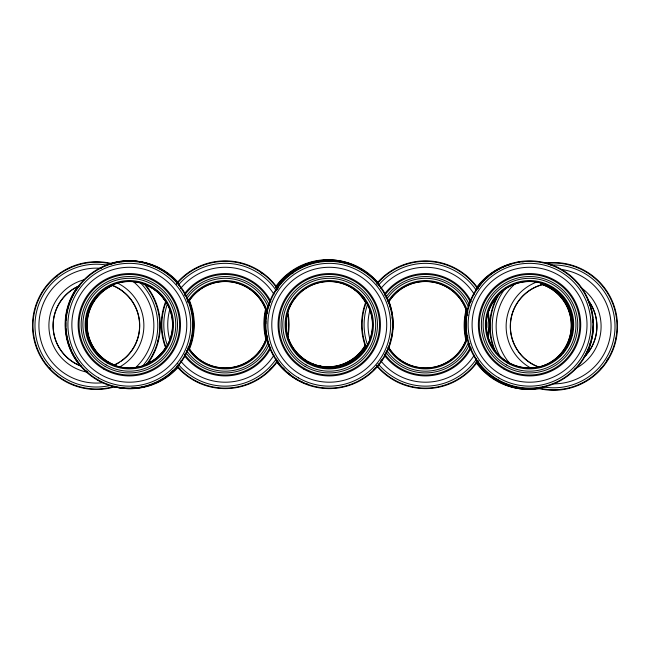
<?xml version="1.0" encoding="UTF-8"?>
<svg xmlns="http://www.w3.org/2000/svg" width="650" height="650" viewBox="0 0 650 650"><rect width="100%" height="100%" fill="white"/><g stroke="black" fill="none" stroke-linecap="round" stroke-linejoin="round"><path stroke-width="0.97" d="M144.893 284.034A63.887 63.887 0 0 1 146.77 364.894M114.798 386.783A63.887 63.887 0 0 1 32.516 327.072A63.887 63.887 0 0 1 111.979 263.656M133.331 281.596A57.468 57.468 0 0 1 135.59 367.632M103.382 382.647A57.468 57.468 0 0 1 38.927 326.617A57.468 57.468 0 0 1 101.384 268.361M111.15 285.009A43.209 43.209 0 0 1 113.791 365.154M81.616 366.218A43.209 43.209 0 0 1 79.853 285.691M112.093 285.196A43.363 43.363 0 0 1 121.249 361.132M119.673 362.188A43.363 43.363 0 0 1 113.856 365.3M80.673 366.023A43.363 43.363 0 0 1 78.918 285.927M143.845 283.636A63.359 63.359 0 0 1 157.584 342.006M158.056 340.129A63.359 63.359 0 0 1 145.738 365.341M112.783 386.807A63.359 63.359 0 0 1 33.028 326.097A63.359 63.359 0 0 1 111.849 264.168M116.756 282.717A47.483 47.483 0 0 1 120.128 366.73M87.815 372.312A47.483 47.483 0 0 1 84.094 279.744M139.807 282.189A61.401 61.401 0 0 1 141.871 366.86M110.346 385.409A61.401 61.401 0 0 1 35.002 327.121A61.401 61.401 0 0 1 107.396 265.2M50.375 368.891A63.172 63.172 0 0 1 49.059 367.461M56.022 277.014A63.172 63.172 0 0 1 57.541 275.795M286.536 321.742A61.401 61.401 0 0 1 286.536 327.738M276.266 358.841A61.401 61.401 0 0 1 177.743 363.699M167.383 345.41A61.401 61.401 0 0 1 167.383 304.07M178.393 285.001A61.401 61.401 0 0 1 276.266 290.639M287.479 313.081A63.359 63.359 0 0 1 287.479 336.399M277.485 360.531A63.359 63.359 0 0 1 177.101 365.974M166.124 347.62A63.359 63.359 0 0 1 166.124 301.86M176.467 284.253A63.359 63.359 0 0 1 277.485 288.949M287.999 312.983A63.887 63.887 0 0 1 287.999 336.497M277.916 360.831A63.887 63.887 0 0 1 176.702 366.316M165.628 347.807A63.887 63.887 0 0 1 165.628 301.665M176.702 283.164A63.887 63.887 0 0 1 277.916 288.649M266.939 335.92A43.209 43.209 0 0 1 188.264 347.149M188.264 302.331A43.209 43.209 0 0 1 266.939 313.56M273.951 355.184A57.468 57.468 0 0 1 180.546 360.912M169.691 339.617A57.468 57.468 0 0 1 169.691 309.863M180.546 288.567A57.468 57.468 0 0 1 273.951 294.296M270.164 347.206A50.261 50.261 0 0 1 184.421 354.112M184.421 295.368A50.261 50.261 0 0 1 270.164 302.266M267.085 335.961A43.363 43.363 0 0 1 188.134 347.23M188.134 302.25A43.363 43.363 0 0 1 267.085 313.519M271.221 368.022A63.172 63.172 0 0 1 269.872 369.411M180.537 369.411A63.172 63.172 0 0 1 179.189 368.022M260.894 272.61A63.172 63.172 0 0 1 262.486 273.739M276.201 287.454A63.172 63.172 0 0 1 277.331 289.055M267.605 337.09A44.159 44.159 0 0 1 187.947 348.457M187.444 301.836A44.159 44.159 0 0 1 267.605 312.39M268.474 341.559A46.426 46.426 0 0 1 186.591 350.521M186.591 298.959A46.426 46.426 0 0 1 268.474 307.921M269.149 344.524A48.197 48.197 0 0 1 186.095 352.909M186.095 296.571A48.197 48.197 0 0 1 269.547 305.841M270.887 347.815A51.188 51.188 0 0 1 184.6 355.899M184.6 293.581A51.188 51.188 0 0 1 270.887 301.657M581.36 287.869A47.483 47.483 0 0 1 574.844 368.875M531.538 368.436A47.483 47.483 0 0 1 536.786 281.994M587.308 299.349A43.209 43.209 0 0 1 584.163 356.947M539.736 367.315A43.209 43.209 0 0 1 544.253 284.221M589.136 301.535A43.363 43.363 0 0 1 585.577 355.704M538.793 367.144A43.363 43.363 0 0 1 542.392 284.521M561.616 269.49A57.468 57.468 0 0 1 610.943 330.411A57.468 57.468 0 0 1 553.613 383.866M510.25 364.114A57.468 57.468 0 0 1 515.149 283.701M545.764 262.998A63.887 63.887 0 0 1 617.346 330.826A63.887 63.887 0 0 1 537.079 388.107M494.041 349.473A63.887 63.887 0 0 1 497.811 295.303M546.804 263.412A63.359 63.359 0 0 1 614.811 342.802A63.359 63.359 0 0 1 537.217 387.595M615.891 338.057A63.359 63.359 0 0 1 615.501 339.974M496.064 352.893A63.359 63.359 0 0 1 500.256 292.24M550.615 265.07A61.401 61.401 0 0 1 614.884 330.436A61.401 61.401 0 0 1 542.604 386.807M500.435 357.102A61.401 61.401 0 0 1 505.521 288.226M607.831 358.816A63.172 63.172 0 0 1 606.816 360.466M601.575 367.51A63.172 63.172 0 0 1 600.291 368.973M487.776 313.081A63.359 63.359 0 0 1 487.776 336.399M477.774 360.531A63.359 63.359 0 0 1 376.764 365.227M366.421 347.62A63.359 63.359 0 0 1 366.072 302.778M376.764 284.253A63.359 63.359 0 0 1 477.774 288.949M470.462 347.206A50.261 50.261 0 0 1 384.711 354.112M384.711 295.368A50.261 50.261 0 0 1 470.462 302.266M488.296 312.983A63.887 63.887 0 0 1 488.296 336.497M478.213 360.831A63.887 63.887 0 0 1 376.358 365.56M365.926 347.807A63.887 63.887 0 0 1 365.926 301.665M376.992 283.164A63.887 63.887 0 0 1 478.213 288.649M474.24 355.184A57.468 57.468 0 0 1 380.843 360.912M369.988 339.617A57.468 57.468 0 0 1 369.988 309.863M380.843 288.567A57.468 57.468 0 0 1 474.24 294.296M486.826 321.742A61.401 61.401 0 0 1 486.826 327.738M476.564 358.841A61.401 61.401 0 0 1 378.04 363.699M367.348 344.459A61.401 61.401 0 0 1 367.348 305.021M378.04 285.781A61.401 61.401 0 0 1 476.564 290.639M467.382 335.961A43.363 43.363 0 0 1 388.424 347.23M388.424 302.25A43.363 43.363 0 0 1 467.829 315.339M467.902 337.09A44.159 44.159 0 0 1 387.741 347.644M387.741 301.836A44.159 44.159 0 0 1 467.902 312.39M468.772 341.559A46.426 46.426 0 0 1 386.888 350.521M386.888 298.959A46.426 46.426 0 0 1 468.772 307.921M469.836 343.631A48.197 48.197 0 0 1 385.824 352.113M385.824 297.367A48.197 48.197 0 0 1 469.836 305.841M467.236 335.92A43.209 43.209 0 0 1 388.554 347.149M388.554 302.331A43.209 43.209 0 0 1 467.236 313.56M471.185 347.815A51.188 51.188 0 0 1 384.312 355.127M384.889 293.581A51.188 51.188 0 0 1 471.185 301.657M289.624 374.164A63.359 63.359 0 0 1 287.316 372.336M285.106 370.411A63.359 63.359 0 0 1 276.656 360.994M266.134 338.122A63.359 63.359 0 0 1 265.915 310.026M275.519 287.812A63.359 63.359 0 0 1 327.803 260.244M331.687 260.366A63.359 63.359 0 0 1 333.637 260.512M336.554 260.853A63.359 63.359 0 0 1 338.496 261.154M341.372 261.714A63.359 63.359 0 0 1 343.265 262.161M308.449 384.483A63.887 63.887 0 0 1 305.654 383.524M303.81 382.809A63.887 63.887 0 0 1 299.309 380.778M297.562 379.876A63.887 63.887 0 0 1 276.226 361.303M265.85 339.194A63.887 63.887 0 0 1 265.395 309.912M275.649 286.699A63.887 63.887 0 0 1 359.743 268.271M365.349 345.28A43.363 43.363 0 0 1 316.582 365.479M315.673 365.227A43.363 43.363 0 0 1 309.465 362.895M351.877 287.544A43.363 43.363 0 0 1 366.259 303.566M279.841 282.49A63.172 63.172 0 0 1 281.125 281.027M365.219 345.207A43.209 43.209 0 0 1 316.615 365.332M315.721 365.081A43.209 43.209 0 0 1 307.011 361.473M341.681 282.685A43.209 43.209 0 0 1 344.338 283.684M349.408 286.179A43.209 43.209 0 0 1 366.121 303.639M144.617 386.531A63.887 63.887 0 0 1 142.707 386.986M139.807 387.546A63.887 63.887 0 0 1 137.857 387.855M134.907 388.196A63.887 63.887 0 0 1 131.958 388.399M129.025 388.464A63.887 63.887 0 0 1 113.433 386.531M80.519 366.161A63.887 63.887 0 0 1 77.447 286.877M109.671 263.697A63.887 63.887 0 0 1 160.964 269.254M78.463 362.757A63.359 63.359 0 0 1 74.644 357.094M73.678 355.42A63.359 63.359 0 0 1 72.321 352.836M71.476 351.073A63.359 63.359 0 0 1 68.087 341.908M67.828 340.974A63.359 63.359 0 0 1 66.422 334.303M66.146 332.361A63.359 63.359 0 0 1 65.788 328.461M65.699 326.519A63.359 63.359 0 0 1 65.699 322.644M65.788 320.694A63.359 63.359 0 0 1 78.463 286.398M110.768 263.908A63.359 63.359 0 0 1 114.506 262.909M116.407 262.494A63.359 63.359 0 0 1 118.332 262.129M121.241 261.706A63.359 63.359 0 0 1 124.166 261.406M126.116 261.292A63.359 63.359 0 0 1 129.025 261.219M129.992 261.227A63.359 63.359 0 0 1 131.934 261.292M139.718 262.129A63.359 63.359 0 0 1 141.643 262.494M76.351 289.697A63.172 63.172 0 0 1 77.456 288.088M166.099 347.067A43.363 43.363 0 0 1 147.355 363.87M114.205 365.324A43.363 43.363 0 0 1 109.834 363.464M144.739 284.164A43.363 43.363 0 0 1 166.099 302.096M165.969 346.986A43.209 43.209 0 0 1 146.429 364.122M114.254 365.186A43.209 43.209 0 0 1 107.421 362.001M101.977 358.272A43.209 43.209 0 0 1 100.531 357.053M144.682 284.31A43.209 43.209 0 0 1 165.969 302.169M534.909 388.895A63.887 63.887 0 0 1 532.943 389.074M530.002 389.236A63.887 63.887 0 0 1 475.898 362.277M465.863 340.023A63.887 63.887 0 0 1 466.091 309.79M476.474 287.674A63.887 63.887 0 0 1 511.509 263.673M517.262 262.413A63.887 63.887 0 0 1 519.22 262.104M522.169 261.763A63.887 63.887 0 0 1 524.136 261.617M511.648 386.579A63.359 63.359 0 0 1 476.328 361.977M465.961 338A63.359 63.359 0 0 1 466.375 310.863M476.328 288.787A63.359 63.359 0 0 1 499.793 268.669M501.556 267.824A63.359 63.359 0 0 1 506.082 265.947M507.934 265.298A63.359 63.359 0 0 1 510.721 264.436M483.381 280.711A63.172 63.172 0 0 1 484.762 279.362M541.028 284.172A43.209 43.209 0 0 1 540.134 366.86M569.676 337.504A43.363 43.363 0 0 1 565.597 347.059M565.118 347.864A43.363 43.363 0 0 1 540.174 367.006M541.076 284.026A43.363 43.363 0 0 1 569.928 336.602M381.924 359.621A63.172 63.172 0 0 1 380.819 361.229M375.261 368.022A63.172 63.172 0 0 1 373.921 369.411M284.578 369.411A63.172 63.172 0 0 1 283.238 368.022M277.68 361.229A63.172 63.172 0 0 1 276.583 359.621M277.127 289.055A63.172 63.172 0 0 1 278.249 287.454M291.972 273.739A63.172 63.172 0 0 1 293.564 272.61M282.482 281.255A63.172 63.172 0 0 1 283.814 279.849M360.742 269.124A63.172 63.172 0 0 1 362.399 270.116M369.525 275.234A63.172 63.172 0 0 1 371.004 276.51M392.559 331.679A63.887 63.887 0 0 1 391.113 339.422M390.333 342.241A63.887 63.887 0 0 1 388.733 346.905M279.394 363.886A63.887 63.887 0 0 1 277.006 360.734M266.362 335.587A63.887 63.887 0 0 1 266.362 312.073M276.445 287.739A63.887 63.887 0 0 1 378.3 283.01M388.733 300.763A63.887 63.887 0 0 1 392.771 329.713M265.801 323.83A63.359 63.359 0 0 1 265.866 320.921M265.988 318.971A63.359 63.359 0 0 1 266.281 316.046M276.331 288.852A63.359 63.359 0 0 1 377.894 283.343M388.919 302.786A63.359 63.359 0 0 1 390.358 307.434M392.145 317.021A63.359 63.359 0 0 1 392.332 318.971M392.486 321.896A63.359 63.359 0 0 1 392.519 323.83M366.234 346.32A43.363 43.363 0 0 1 307.474 361.384M305.874 360.409A43.363 43.363 0 0 1 287.527 335.952M289.096 307.239A43.363 43.363 0 0 1 290.274 304.639M363.561 297.432A43.363 43.363 0 0 1 364.683 298.967M366.096 346.239A43.209 43.209 0 0 1 287.674 335.912M287.95 310.846A43.209 43.209 0 0 1 290.412 304.712M293.759 299.057A43.209 43.209 0 0 1 295.466 296.782M361.636 295.336A43.209 43.209 0 0 1 364.553 299.057M172.599 370.752A63.172 63.172 0 0 1 171.169 372.06M87.466 372.06A63.172 63.172 0 0 1 86.036 370.752M189.589 300.82A63.887 63.887 0 0 1 189.589 348.798M178.238 367.128A63.887 63.887 0 0 1 113.847 386.523M114.79 262.86A63.887 63.887 0 0 1 123.516 261.292M125.483 261.113A63.887 63.887 0 0 1 178.238 282.49M189.101 301.015A63.359 63.359 0 0 1 189.101 348.603M177.84 366.779A63.359 63.359 0 0 1 141.074 387.262M139.141 387.562A63.359 63.359 0 0 1 135.241 387.985M133.291 388.099A63.359 63.359 0 0 1 131.349 388.164M140.107 262.202A63.359 63.359 0 0 1 142.041 262.535M144.901 263.136A63.359 63.359 0 0 1 177.84 282.839M114.668 365.227A43.363 43.363 0 0 1 88.749 336.936M88.498 336.034A43.363 43.363 0 0 1 112.044 285.521M149.573 285.927A43.363 43.363 0 0 1 152.059 287.259M149.5 363.553A43.209 43.209 0 0 1 146.916 364.731M115.611 365.414A43.209 43.209 0 0 1 112.978 285.269M145.153 284.204A43.209 43.209 0 0 1 151.986 287.389M156.683 290.534A43.209 43.209 0 0 1 159.583 292.963M593.288 325.609A63.887 63.887 0 0 1 586.137 354.981M539.207 388.741A63.887 63.887 0 0 1 476.686 361.701M466.611 337.366A63.887 63.887 0 0 1 466.798 312.886M477.254 288.706A63.887 63.887 0 0 1 480.902 284.034M486.354 278.411A63.887 63.887 0 0 1 487.825 277.103M588.981 302.543A63.887 63.887 0 0 1 589.981 305.329M591.11 309.075A63.887 63.887 0 0 1 592.012 312.886M592.369 314.827A63.887 63.887 0 0 1 592.808 317.761M593.019 319.727A63.887 63.887 0 0 1 593.222 322.676M590.346 342.94A63.359 63.359 0 0 1 589.485 345.727M588.835 347.571A63.359 63.359 0 0 1 585.666 354.738M539.134 388.221A63.359 63.359 0 0 1 477.124 361.4M467.131 337.269A63.359 63.359 0 0 1 466.798 335.335M466.529 333.393A63.359 63.359 0 0 1 466.115 322.701M466.318 319.776A63.359 63.359 0 0 1 466.529 317.826M466.952 314.917A63.359 63.359 0 0 1 467.317 312.991M572.601 329.379A43.363 43.363 0 0 1 571.285 336.83M571.033 337.732A43.363 43.363 0 0 1 567.418 346.474M565.459 349.692A43.363 43.363 0 0 1 563.217 352.755M489.718 343.078A43.363 43.363 0 0 1 488.654 340.429M487.776 313.487A43.363 43.363 0 0 1 491.392 304.744M491.855 303.932A43.363 43.363 0 0 1 496.194 297.733M542.433 284.253A43.363 43.363 0 0 1 551.086 288.064M553.483 289.551A43.363 43.363 0 0 1 566.954 303.932M567.418 304.744A43.363 43.363 0 0 1 572.601 321.839M572.723 323.733A43.363 43.363 0 0 1 572.723 327.486M541.483 284.131A43.209 43.209 0 0 1 566.824 347.214M565.337 349.602A43.209 43.209 0 0 1 562.494 353.389M561.251 354.811A43.209 43.209 0 0 1 559.959 356.159M491.083 345.572A43.209 43.209 0 0 1 487.671 336.789M487.671 314.429A43.209 43.209 0 0 1 498.201 295.726M489.791 374.822A63.172 63.172 0 0 1 488.288 373.571M297.31 380.063A63.887 63.887 0 0 0 393.136 324.74A63.887 63.887 0 0 0 297.31 269.409A63.887 63.887 0 0 0 297.31 380.063M307.166 362.984A44.159 44.159 0 0 0 373.409 324.74A44.159 44.159 0 0 0 307.166 286.496A44.159 44.159 0 0 0 307.166 362.984M306.036 364.942A46.426 46.426 0 0 0 375.676 324.74A46.426 46.426 0 0 0 306.036 284.537A46.426 46.426 0 0 0 306.036 364.942M298.553 377.918A61.401 61.401 0 0 0 390.65 324.74A61.401 61.401 0 0 0 298.553 271.562A61.401 61.401 0 0 0 298.553 377.918M297.57 379.608A63.359 63.359 0 0 0 392.608 324.74A63.359 63.359 0 0 0 297.57 269.872A63.359 63.359 0 0 0 297.57 379.608M305.151 366.478A48.197 48.197 0 0 0 377.447 324.74A48.197 48.197 0 0 0 305.151 283.002A48.197 48.197 0 0 0 305.151 366.478M304.119 368.266A50.261 50.261 0 0 0 379.511 324.74A50.261 50.261 0 0 0 304.119 281.214A50.261 50.261 0 0 0 304.119 368.266M307.572 362.294A43.363 43.363 0 0 0 372.613 324.74A43.363 43.363 0 0 0 307.572 287.186A43.363 43.363 0 0 0 307.572 362.294M307.645 362.156A43.209 43.209 0 0 0 372.458 324.74A43.209 43.209 0 0 0 307.645 287.324A43.209 43.209 0 0 0 307.645 362.156M300.519 374.506A57.468 57.468 0 0 0 386.717 324.74A57.468 57.468 0 0 0 300.519 274.974A57.468 57.468 0 0 0 300.519 374.506M303.656 369.07A51.188 51.188 0 0 0 380.437 324.74A51.188 51.188 0 0 0 303.656 280.41A51.188 51.188 0 0 0 303.656 369.07M497.599 380.063A63.887 63.887 0 0 0 593.434 324.74A63.887 63.887 0 0 0 497.599 269.409A63.887 63.887 0 0 0 497.599 380.063M497.868 379.608A63.359 63.359 0 0 0 592.906 324.74A63.359 63.359 0 0 0 497.868 269.872A63.359 63.359 0 0 0 497.868 379.608M507.942 362.156A43.209 43.209 0 0 0 572.756 324.74A43.209 43.209 0 0 0 507.942 287.324A43.209 43.209 0 0 0 507.942 362.156M507.869 362.294A43.363 43.363 0 0 0 572.902 324.74A43.363 43.363 0 0 0 507.869 287.186A43.363 43.363 0 0 0 507.869 362.294M507.463 362.984A44.159 44.159 0 0 0 573.706 324.74A44.159 44.159 0 0 0 507.463 286.496A44.159 44.159 0 0 0 507.463 362.984M506.334 364.942A46.426 46.426 0 0 0 575.973 324.74A46.426 46.426 0 0 0 506.334 284.537A46.426 46.426 0 0 0 506.334 364.942M498.843 377.918A61.401 61.401 0 0 0 590.947 324.74A61.401 61.401 0 0 0 498.843 271.562A61.401 61.401 0 0 0 498.843 377.918M505.448 366.478A48.197 48.197 0 0 0 577.744 324.74A48.197 48.197 0 0 0 505.448 283.002A48.197 48.197 0 0 0 505.448 366.478M504.416 368.266A50.261 50.261 0 0 0 579.808 324.74A50.261 50.261 0 0 0 504.416 281.214A50.261 50.261 0 0 0 504.416 368.266M500.809 374.506A57.468 57.468 0 0 0 587.015 324.74A57.468 57.468 0 0 0 500.809 274.974A57.468 57.468 0 0 0 500.809 374.506M503.953 369.07A51.188 51.188 0 0 0 580.734 324.74A51.188 51.188 0 0 0 503.953 280.41A51.188 51.188 0 0 0 503.953 369.07M97.378 380.063A63.887 63.887 0 0 0 193.204 324.74A63.887 63.887 0 0 0 97.378 269.409A63.887 63.887 0 0 0 97.378 380.063M107.234 362.984A44.159 44.159 0 0 0 173.477 324.74A44.159 44.159 0 0 0 107.234 286.496A44.159 44.159 0 0 0 107.234 362.984M106.104 364.942A46.426 46.426 0 0 0 175.744 324.74A46.426 46.426 0 0 0 106.104 284.537A46.426 46.426 0 0 0 106.104 364.942M98.613 377.918A61.401 61.401 0 0 0 190.718 324.74A61.401 61.401 0 0 0 98.613 271.562A61.401 61.401 0 0 0 98.613 377.918M97.638 379.608A63.359 63.359 0 0 0 192.676 324.74A63.359 63.359 0 0 0 97.638 269.872A63.359 63.359 0 0 0 97.638 379.608M105.219 366.478A48.197 48.197 0 0 0 177.515 324.74A48.197 48.197 0 0 0 105.219 283.002A48.197 48.197 0 0 0 105.219 366.478M104.187 368.266A50.261 50.261 0 0 0 179.579 324.74A50.261 50.261 0 0 0 104.187 281.214A50.261 50.261 0 0 0 104.187 368.266M107.64 362.294A43.363 43.363 0 0 0 172.681 324.74A43.363 43.363 0 0 0 107.64 287.186A43.363 43.363 0 0 0 107.64 362.294M107.713 362.156A43.209 43.209 0 0 0 172.526 324.74A43.209 43.209 0 0 0 107.713 287.324A43.209 43.209 0 0 0 107.713 362.156M100.587 374.506A57.468 57.468 0 0 0 186.786 324.74A57.468 57.468 0 0 0 100.587 274.974A57.468 57.468 0 0 0 100.587 374.506M103.724 369.07A51.188 51.188 0 0 0 180.505 324.74A51.188 51.188 0 0 0 103.724 280.41A51.188 51.188 0 0 0 103.724 369.07"/></g></svg>
